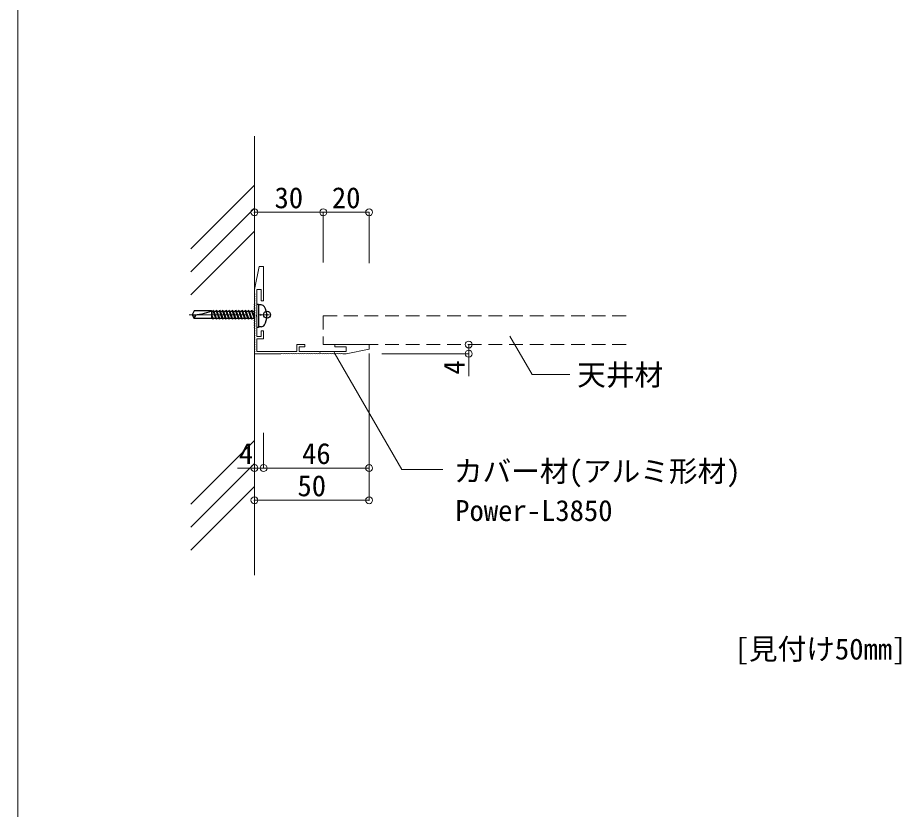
# Model space of a CAD drawing. Units: millimetres on the paper, with parts at other scales. Extents: x -195 to 195, y -140 to 138.
# Drawn here: x 51 to 128, y -0.5 to 68.5 of the extents above; entities that cross this region are included whole.
import ezdxf
from ezdxf.enums import TextEntityAlignment as Align

# ---------------------------------------------------------------- set-up
doc = ezdxf.new("R2010")
doc.units = ezdxf.units.MM
doc.header["$PDMODE"] = 32
doc.header["$PDSIZE"] = 0.6
doc.linetypes.add('CHAIN1', pattern=[8, 5, -1, 1, -1])
doc.linetypes.add('DASHED1', pattern=[1.8, 1.2, -0.6])
for name, color, linetype, lineweight in [('A-0_中心線', 4, 'CHAIN1', 9), ('A-5_寸法', 4, 'Continuous', 9), ('A-6_文字', 7, 'Continuous', 18), ('A-9_躯体他', 4, 'Continuous', 9), ('A-B_補強金具・金具・その他', 3, 'Continuous', 18), ('A-C_ビス・アンカーボルト・強調図形', 2, 'Continuous', 25), ('A-D_パネル', 4, 'DASHED1', 9), ('F-3_野縁', 7, 'Continuous', 18)]:
    doc.layers.add(name, color=color, linetype=linetype, lineweight=lineweight)
doc.styles.add('ＭＳ ゴシック', font='')
doc.styles.get('ＭＳ ゴシック').set_extended_font_data('MS Gothic')

msp = doc.modelspace()

# ---------------------------------------------------------------- linework, layer by layer
at = {"layer": 'A-0_中心線'}
msp.add_line((65.955, 42.604), (73.464, 42.604), dxfattribs=at)
at = {"layer": 'A-5_寸法'}
for p, q in [((71.641, 51.536), (77.641, 51.536)), ((77.641, 51.536), (77.641, 47.152)), ((77.641, 51.536), (81.641, 51.536)), ((81.641, 51.536), (81.641, 47.09)), ((90.321, 39.204), (90.321, 40.004)), ((81.641, 26.432), (81.641, 39.224)), ((90.321, 39.204), (82.76, 39.204)), ((90.321, 39.204), (90.321, 37.252)), ((72.441, 29.238), (72.441, 32.314)), ((71.641, 29.238), (70.175, 29.238)), ((81.641, 26.432), (71.641, 26.432))]:
    msp.add_line(p, q, dxfattribs=at)
msp.add_lwpolyline([(71.641, 29.238), (72.441, 29.238), (81.641, 29.238)], dxfattribs=at)
at = {"layer": 'A-5_寸法', "color": 7}
for p in [(71.641, 51.536), (77.641, 51.536), (81.641, 51.536), (90.321, 40.004), (90.321, 39.204), (71.641, 29.238), (72.441, 29.238), (81.641, 29.238), (71.641, 26.432), (81.641, 26.432)]:
    msp.add_point(p, dxfattribs=at)
at = {"layer": 'A-6_文字'}
for points in [[(93.911, 40.739), (95.848, 37.384), (99.147, 37.384)], [(78.593, 39.307), (84.485, 29.101), (88.059, 29.101)]]:
    msp.add_lwpolyline(points, dxfattribs=at)
at = {"layer": 'A-9_躯体他'}
for p, q in [((71.641, 58.166), (71.641, 19.892)), ((66.09, 48.338), (71.641, 53.889)), ((66.09, 46.338), (71.641, 51.889)), ((66.09, 44.338), (71.641, 49.889)), ((66.09, 26.089), (71.641, 31.64)), ((66.09, 24.089), (71.641, 29.64)), ((66.09, 22.089), (71.641, 27.64))]:
    msp.add_line(p, q, dxfattribs=at)
at = {"layer": 'A-B_補強金具・金具・その他'}
for p, q in [((71.641, 44.804), (72.041, 46.804)), ((72.441, 46.804), (72.041, 46.804)), ((72.441, 43.804), (72.441, 46.804)), ((71.641, 44.504), (71.641, 44.804)), ((71.841, 42.564), (71.841, 44.804)), ((71.841, 40.704), (71.841, 42.444)), ((72.241, 41.204), (72.441, 41.204)), ((72.241, 40.704), (72.241, 41.204)), ((72.441, 40.504), (72.441, 41.204)), ((72.241, 40.704), (71.841, 40.704)), ((72.441, 40.504), (71.841, 40.504)), ((71.841, 39.404), (71.841, 40.504)), ((71.841, 39.404), (75.341, 39.404)), ((75.341, 40.004), (75.341, 39.404)), ((75.341, 40.004), (76.041, 40.004)), ((75.541, 39.804), (75.541, 39.404)), ((75.541, 39.804), (76.041, 39.804)), ((75.541, 39.404), (77.281, 39.404)), ((76.041, 39.804), (76.041, 40.004)), ((77.341, 39.344), (77.281, 39.404)), ((77.341, 39.344), (77.401, 39.404)), ((77.401, 39.404), (79.641, 39.404)), ((78.641, 40.004), (81.641, 40.004)), ((79.641, 39.204), (81.641, 39.604)), ((81.641, 40.004), (81.641, 39.604)), ((71.661, 39.204), (73.941, 39.204)), ((79.341, 39.204), (79.641, 39.204))]:
    msp.add_line(p, q, dxfattribs=at)
for points in [[(72.441, 43.804), (72.241, 43.804), (72.241, 44.804), (71.841, 44.804)], [(78.641, 40.004), (78.641, 39.804), (79.641, 39.804), (79.641, 39.404)]]:
    msp.add_lwpolyline(points, dxfattribs=at)
for centre, start, end in [((71.401, 44.404), 337.38014, 22.61986), ((71.401, 44.204), 337.38014, 22.61986), ((71.401, 44.004), 337.38014, 22.61986), ((71.401, 43.804), 337.38014, 22.61986), ((71.401, 43.604), 337.38014, 22.61986), ((71.401, 41.404), 337.38014, 22.61986), ((71.401, 41.204), 337.38014, 22.61986), ((71.401, 41.004), 337.38014, 22.61986), ((71.401, 40.804), 337.38014, 22.61986), ((71.401, 40.604), 337.38014, 22.61986), ((71.401, 40.404), 337.38014, 22.61986), ((71.401, 40.204), 337.38014, 22.61986), ((71.401, 40.004), 337.38014, 22.61986), ((71.401, 39.804), 337.38014, 22.61986), ((71.401, 39.604), 337.38014, 22.61986), ((71.401, 39.404), 337.38014, 22.61986), ((71.401, 39.204), 0, 22.61986), ((74.041, 38.964), 67.38014, 112.61986), ((74.241, 38.964), 67.38014, 112.61986), ((74.441, 38.964), 67.38014, 112.61986), ((74.641, 38.964), 67.38014, 112.61986), ((74.841, 38.964), 67.38014, 112.61986), ((75.041, 38.964), 67.38014, 112.61986), ((75.241, 38.964), 67.38014, 112.61986), ((75.441, 38.964), 67.38014, 112.61986), ((75.641, 38.964), 67.38014, 112.61986), ((75.841, 38.964), 67.38014, 112.61986), ((76.041, 38.964), 67.38014, 112.61986), ((76.241, 38.964), 67.38014, 112.61986), ((76.441, 38.964), 67.38014, 112.61986), ((76.641, 38.964), 67.38014, 112.61986), ((76.841, 38.964), 67.38014, 112.61986), ((77.041, 38.964), 67.38014, 112.61986), ((77.241, 38.964), 67.38014, 112.61986), ((77.441, 38.964), 67.38014, 112.61986), ((77.641, 38.964), 67.38014, 112.61986), ((77.841, 38.964), 67.38014, 112.61986), ((78.041, 38.964), 67.38014, 112.61986), ((78.241, 38.964), 67.38014, 112.61986), ((78.441, 38.964), 67.38014, 112.61986), ((78.641, 38.964), 67.38014, 112.61986), ((78.841, 38.964), 67.38014, 112.61986), ((79.041, 38.964), 67.38014, 112.61986), ((79.241, 38.964), 67.38014, 112.61986)]:
    msp.add_arc(centre, 0.26, start, end, dxfattribs=at)
at = {"layer": 'A-C_ビス・アンカーボルト・強調図形'}
for p, q in [((71.981, 43.504), (71.841, 43.504)), ((72.236, 43.454), (71.981, 43.454)), ((67.907, 42.934), (66.392, 42.934)), ((67.941, 42.914), (67.907, 42.934)), ((67.941, 42.914), (67.941, 42.294)), ((67.941, 42.914), (68.03, 42.914)), ((67.941, 42.551), (68.032, 42.304)), ((67.941, 42.382), (67.97, 42.304)), ((68.021, 43.004), (68.093, 42.904)), ((68.021, 43.004), (68.031, 42.904)), ((68.031, 42.904), (68.25, 42.304)), ((68.093, 42.904), (68.312, 42.304)), ((68.101, 42.914), (68.31, 42.914)), ((68.301, 43.004), (68.373, 42.904)), ((68.301, 43.004), (68.311, 42.904)), ((68.311, 42.904), (68.53, 42.304)), ((68.373, 42.904), (68.592, 42.304)), ((68.381, 42.914), (68.59, 42.914)), ((68.581, 43.004), (68.653, 42.904)), ((68.581, 43.004), (68.591, 42.904)), ((68.591, 42.904), (68.81, 42.304)), ((68.653, 42.904), (68.872, 42.304)), ((68.661, 42.914), (68.87, 42.914)), ((68.861, 43.004), (68.933, 42.904)), ((68.861, 43.004), (68.871, 42.904)), ((68.871, 42.904), (69.09, 42.304)), ((68.926, 42.914), (69.15, 42.914)), ((68.926, 42.914), (69.134, 42.914)), ((68.933, 42.904), (69.152, 42.304)), ((69.141, 43.004), (69.213, 42.904)), ((69.141, 43.004), (69.151, 42.904)), ((69.206, 42.914), (69.43, 42.914)), ((69.213, 42.904), (69.432, 42.304)), ((69.421, 43.004), (69.493, 42.904)), ((69.421, 43.004), (69.431, 42.904)), ((69.486, 42.914), (69.71, 42.914)), ((69.493, 42.904), (69.712, 42.304)), ((69.701, 43.004), (69.773, 42.904)), ((69.701, 43.004), (69.711, 42.904)), ((69.766, 42.914), (69.99, 42.914)), ((69.773, 42.904), (69.992, 42.304)), ((69.981, 43.004), (70.053, 42.904)), ((69.981, 43.004), (69.991, 42.904)), ((70.046, 42.914), (70.27, 42.914)), ((70.053, 42.904), (70.272, 42.304)), ((70.261, 43.004), (70.333, 42.904)), ((70.261, 43.004), (70.271, 42.904)), ((70.326, 42.914), (70.83, 42.914)), ((70.333, 42.904), (70.552, 42.304)), ((70.541, 43.004), (70.613, 42.904)), ((70.541, 43.004), (70.551, 42.904)), ((70.613, 42.904), (70.832, 42.304)), ((70.821, 43.004), (70.893, 42.904)), ((70.821, 43.004), (70.831, 42.904)), ((70.886, 42.914), (71.11, 42.914)), ((70.893, 42.904), (71.112, 42.304)), ((71.101, 43.004), (71.173, 42.904)), ((71.101, 43.004), (71.111, 42.904)), ((71.166, 42.914), (71.39, 42.914)), ((71.173, 42.904), (71.392, 42.304)), ((71.381, 43.004), (71.453, 42.904)), ((71.381, 43.004), (71.391, 42.904)), ((71.446, 42.914), (71.641, 42.914)), ((71.453, 42.904), (71.641, 42.387)), ((71.781, 42.504), (71.841, 42.564)), ((71.781, 42.504), (71.841, 42.444)), ((72.181, 42.604), (72.241, 42.664)), ((72.181, 42.604), (72.241, 42.664)), ((72.181, 42.604), (72.241, 42.544)), ((72.181, 42.604), (72.241, 42.544)), ((67.941, 42.294), (67.907, 42.274)), ((67.941, 42.294), (67.977, 42.294)), ((67.97, 42.304), (68.041, 42.204)), ((68.032, 42.304), (68.041, 42.204)), ((68.033, 42.294), (68.257, 42.294)), ((68.25, 42.304), (68.321, 42.204)), ((68.312, 42.304), (68.321, 42.204)), ((68.313, 42.294), (68.537, 42.294)), ((68.53, 42.304), (68.601, 42.204)), ((68.592, 42.304), (68.601, 42.204)), ((68.593, 42.294), (68.817, 42.294)), ((68.81, 42.304), (68.881, 42.204)), ((68.857, 42.294), (69.081, 42.294)), ((68.872, 42.304), (68.881, 42.204)), ((68.873, 42.294), (69.097, 42.294)), ((69.09, 42.304), (69.161, 42.204)), ((69.152, 42.304), (69.161, 42.204)), ((69.153, 42.294), (69.377, 42.294)), ((69.432, 42.304), (69.441, 42.204)), ((69.433, 42.294), (69.657, 42.294)), ((69.712, 42.304), (69.721, 42.204)), ((69.713, 42.294), (69.937, 42.294)), ((69.992, 42.304), (70.001, 42.204)), ((69.993, 42.294), (70.217, 42.294)), ((70.272, 42.304), (70.281, 42.204)), ((70.273, 42.294), (70.497, 42.294)), ((70.552, 42.304), (70.561, 42.204)), ((70.553, 42.294), (70.777, 42.294)), ((70.832, 42.304), (70.841, 42.204)), ((70.833, 42.294), (71.057, 42.294)), ((71.112, 42.304), (71.121, 42.204)), ((71.113, 42.294), (71.337, 42.294)), ((71.392, 42.304), (71.401, 42.204)), ((71.393, 42.294), (71.617, 42.294)), ((72.236, 41.554), (71.981, 41.554))]:
    msp.add_line(p, q, dxfattribs=at)
for points in [[(71.981, 43.504), (71.981, 41.504), (71.841, 41.504)], [(66.392, 42.934), (66.201, 42.604), (66.392, 42.274)], [(67.907, 42.934), (67.907, 42.274), (66.392, 42.274)], [(69.151, 42.904), (69.37, 42.304), (69.441, 42.204)], [(69.431, 42.904), (69.65, 42.304), (69.721, 42.204)], [(69.711, 42.904), (69.93, 42.304), (70.001, 42.204)], [(69.991, 42.904), (70.21, 42.304), (70.281, 42.204)], [(70.271, 42.904), (70.49, 42.304), (70.561, 42.204)], [(70.551, 42.904), (70.77, 42.304), (70.841, 42.204)], [(70.831, 42.904), (71.05, 42.304), (71.121, 42.204)], [(71.111, 42.904), (71.33, 42.304), (71.401, 42.204)], [(71.391, 42.904), (71.61, 42.304), (71.641, 42.259)]]:
    msp.add_lwpolyline(points, dxfattribs=at)
for centre, radius, start, end in [((71.401, 43.404), 0.26, 337.38014, 22.61986), ((71.401, 43.204), 0.26, 337.38014, 22.61986), ((72.236, 43.134), 0.32, 29.48446, 90), ((71.121, 42.504), 1.6, 330.51554, 29.48446), ((66.217, 47.094), 4.491, 269.80088, 292.10275), ((62.982, 44.404), 4, 328.15398, 333.4584), ((71.401, 43.004), 0.26, 337.38014, 22.61986), ((71.401, 42.804), 0.26, 337.38014, 22.61986), ((71.401, 42.604), 0.26, 337.38014, 22.61986), ((71.401, 42.404), 0.26, 337.38014, 22.61986), ((71.401, 42.204), 0.26, 337.38014, 22.61986), ((71.401, 42.004), 0.26, 337.38014, 22.61986), ((71.401, 41.804), 0.26, 337.38014, 22.61986), ((71.401, 41.604), 0.26, 337.38014, 22.61986), ((72.236, 41.874), 0.32, 270, 330.51554)]:
    msp.add_arc(centre, radius, start, end, dxfattribs=at)
msp.add_point((72.741, 42.604), dxfattribs=at)
at = {"layer": 'A-D_パネル'}
msp.add_line((77.641, 42.504), (104.409, 42.504), dxfattribs=at)
msp.add_lwpolyline([(77.641, 42.504), (77.641, 40.004), (104.409, 40.004)], dxfattribs=at)
at = {"layer": 'F-3_野縁', "color": 3}
msp.add_line((51, 131.5), (51, -117.5), dxfattribs=at)

# ---------------------------------------------------------------- texts
at = {"layer": 'A-5_寸法', "style": 'ＭＳ ゴシック'}
for s, p in [('30', (73.391, 51.336)), ('20', (78.391, 51.336)), ('4', (70.286, 29.038)), ('46', (75.791, 29.038)), ('50', (75.391, 26.232))]:
    msp.add_text(s, height=1.833, dxfattribs=at).set_placement(p, align=Align.BOTTOM_LEFT)
msp.add_text('4', height=1.833, rotation=90, dxfattribs=at).set_placement((90.521, 37.383), align=Align.BOTTOM_LEFT)
at = {"layer": 'A-6_文字', "style": 'ＭＳ ゴシック'}
for s, p in [('天井材', (99.778, 35.897)), ('カバー材(アルミ形材)', (89.026, 27.497)), ('Power-L3850', (89.144, 24.07)), ('[見付け50mm]', (113.5, 12))]:
    msp.add_text(s, height=1.833, dxfattribs=at).set_placement(p, align=Align.BOTTOM_LEFT)

doc.saveas('drawing.dxf')
